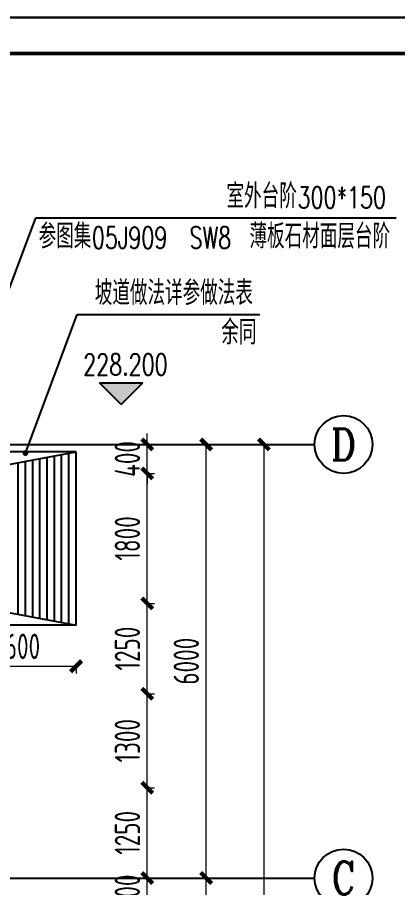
# Model space of a CAD drawing. Header units: millimetres. Extents: x 1742399 to 4898386, y 2481636 to 5226310.
# Drawn here: x 2097162 to 2102421, y 2604171 to 2616214 of the extents above; entities that cross this region are included whole.
import ezdxf
from ezdxf.enums import TextEntityAlignment as Align

# ---------------------------------------------------------------- set-up
doc = ezdxf.new("R2010")
doc.units = ezdxf.units.MM
doc.header["$LTSCALE"] = 1000
doc.linetypes.add('DOTE', pattern=[2.42, 2, -0.2, 0.02, -0.2])
for name, color, linetype in [('AXIS', 3, 'Continuous'), ('AXIS_TEXT', 7, 'Continuous'), ('DIM_ELEV', 3, 'Continuous'), ('DIM_LEAD', 3, 'Continuous'), ('DOTE', 1, 'DOTE'), ('PUB_DIM', 3, 'Continuous'), ('PUB_TITLE', 4, 'Continuous'), ('STAIR', 2, 'Continuous')]:
    doc.layers.add(name, color=color, linetype=linetype)
doc.styles.add('_TCH_AXIS', font='COMPLEX', dxfattribs={"bigfont": 'GBCBIG'})
doc.styles.add('_TCH_DIM', font='SIMPLEX', dxfattribs={"bigfont": 'GBCBIG'})
doc.styles.add('COMPLEX', font='COMPLEX')
doc.styles.add('TSSD_REIN_T3', font='tssdeng.shx', dxfattribs={"width": 0.7, "bigfont": 'hztxt.shx'})
doc.dimstyles.new('_TCH_ARCH&&100', dxfattribs={"dimtxt": 350, "dimasz": 150, "dimexe": 100, "dimexo": 200, "dimgap": 100, "dimtad": 1, "dimdec": 0, "dimzin": 0, "dimdsep": 46, "dimtxsty": 'TSSD_REIN_T3', "dimblk": 'ARCHTICK', "dimcen": 0.09, "dimclrt": 7, "dimazin": 2, "dimtfac": 1, "dimtdec": 0, "dimtix": 1, "dimtmove": 2, "dimatfit": 3, "dimfxl": 1, "dimfxlon": 1, "dimtolj": 1, "dimtzin": 0, "dimlwd": 18, "dimlwe": 18, "dimarcsym": 0})

# ---------------------------------------------------------------- blocks, each defined once
blk = doc.blocks.new('HAYJZ A3')
blk.add_lwpolyline([(4975, -403417), (46975, -403417), (46975, -433117), (4975, -433117), (4975, -403417)])
at = {"const_width": 50}
blk.add_lwpolyline([(7475, -403917), (46475, -403917), (46475, -432617), (7475, -432617), (7475, -403917)], dxfattribs=at)
at = {"layer": 'PUB_TITLE'}
blk.add_lwpolyline([(4975, -433117), (46975, -433117), (46975, -403417), (4975, -403417)], close=True, dxfattribs=at)
blk = doc.blocks.new('_AXISO')
blk.add_circle((0, 0), 0.5)
at = {"layer": 'AXIS_TEXT', "style": 'COMPLEX', "width": 1.041667}
blk.add_attdef('A', text='', height=0.56, dxfattribs=at).set_placement((-0.25, -0.28), (0.25, -0.28), align=Align.FIT)
blk = doc.blocks.new('_ArchTick')
at = {"color": 0, "linetype": 'ByBlock', "const_width": 0.4}
blk.add_lwpolyline([(-0.5, -0.5), (0.5, 0.5)], dxfattribs=at)
blk = doc.blocks.new('*D258')
at = {"layer": 'AXIS', "color": 0, "lineweight": 18, "transparency": 16777216}
for p, q in [((2100572, 2610304), (2100673, 2610304)), ((2100573, 2594904), (2100573, 2610304)), ((2100572, 2594904), (2100673, 2594904))]:
    blk.add_line(p, q, dxfattribs=at)
at = {"layer": 'Defpoints', "color": 0, "transparency": 16777216}
for p in [(2097273, 2610304), (2100573, 2610304), (2097273, 2594904)]:
    blk.add_point(p, dxfattribs=at)
at = {"layer": 'AXIS', "color": 0, "lineweight": 18, "transparency": 16777216, "xscale": 150, "yscale": 150, "zscale": 150}
for p, rotation in [((2100573, 2610304), 90), ((2100573, 2594904), 270)]:
    blk.add_blockref('_ArchTick', p, dxfattribs=dict(at, rotation=rotation))
at = {"layer": 'AXIS', "color": 7, "transparency": 16777216, "insert": (2100298, 2602604), "char_height": 350, "attachment_point": 5, "rotation": 90, "style": 'TSSD_REIN_T3'}
blk.add_mtext('\\A1;15400', dxfattribs=at)
blk = doc.blocks.new('*D259')
at = {"layer": 'AXIS', "color": 0, "lineweight": 18, "transparency": 16777216}
for p, q in [((2099772, 2610304), (2099873, 2610304)), ((2099773, 2604304), (2099773, 2610304)), ((2099772, 2604304), (2099873, 2604304))]:
    blk.add_line(p, q, dxfattribs=at)
at = {"layer": 'Defpoints', "color": 0, "transparency": 16777216}
for p in [(2097273, 2610304), (2099773, 2610304), (2097273, 2604304)]:
    blk.add_point(p, dxfattribs=at)
at = {"layer": 'AXIS', "color": 0, "lineweight": 18, "transparency": 16777216, "xscale": 150, "yscale": 150, "zscale": 150}
for p, rotation in [((2099773, 2610304), 90), ((2099773, 2604304), 270)]:
    blk.add_blockref('_ArchTick', p, dxfattribs=dict(at, rotation=rotation))
at = {"layer": 'AXIS', "color": 7, "transparency": 16777216, "insert": (2099498, 2607304), "char_height": 350, "attachment_point": 5, "rotation": 90, "style": 'TSSD_REIN_T3'}
blk.add_mtext('\\A1;6000', dxfattribs=at)
blk = doc.blocks.new('*D260')
at = {"layer": 'AXIS', "color": 0, "lineweight": 18, "transparency": 16777216}
for p, q in [((2099772, 2604304), (2099873, 2604304)), ((2099773, 2599604), (2099773, 2604304)), ((2099772, 2599604), (2099873, 2599604))]:
    blk.add_line(p, q, dxfattribs=at)
at = {"layer": 'Defpoints', "color": 0, "transparency": 16777216}
for p in [(2097273, 2604304), (2099773, 2604304), (2097273, 2599604)]:
    blk.add_point(p, dxfattribs=at)
at = {"layer": 'AXIS', "color": 0, "lineweight": 18, "transparency": 16777216, "xscale": 150, "yscale": 150, "zscale": 150}
for p, rotation in [((2099773, 2604304), 90), ((2099773, 2599604), 270)]:
    blk.add_blockref('_ArchTick', p, dxfattribs=dict(at, rotation=rotation))
at = {"layer": 'AXIS', "color": 7, "transparency": 16777216, "insert": (2099498, 2601954), "char_height": 350, "attachment_point": 5, "rotation": 90, "style": 'TSSD_REIN_T3'}
blk.add_mtext('\\A1;4700', dxfattribs=at)
blk = doc.blocks.new('*D272')
at = {"layer": 'Defpoints', "color": 0, "transparency": 16777216}
for p in [(2097273, 2610304), (2098958, 2610304), (2097273, 2609904)]:
    blk.add_point(p, dxfattribs=at)
at = {"layer": 'PUB_DIM', "color": 0, "lineweight": 18, "transparency": 16777216}
for p, q in [((2098958, 2610304), (2098958, 2610454)), ((2098957, 2610304), (2099058, 2610304)), ((2098958, 2609904), (2098958, 2610304)), ((2098957, 2609904), (2099058, 2609904)), ((2098958, 2609904), (2098958, 2609754))]:
    blk.add_line(p, q, dxfattribs=at)
at = {"layer": 'PUB_DIM', "color": 0, "lineweight": 18, "transparency": 16777216, "xscale": 150, "yscale": 150, "zscale": 150}
for p, rotation in [((2098958, 2610304), 270), ((2098958, 2609904), 90)]:
    blk.add_blockref('_ArchTick', p, dxfattribs=dict(at, rotation=rotation))
at = {"layer": 'PUB_DIM', "color": 7, "transparency": 16777216, "insert": (2098683, 2610104), "char_height": 350, "attachment_point": 5, "rotation": 90, "style": 'TSSD_REIN_T3'}
blk.add_mtext('\\A1;400', dxfattribs=at)
blk = doc.blocks.new('*D273')
at = {"layer": 'Defpoints', "color": 0, "transparency": 16777216}
for p in [(2097273, 2609904), (2098958, 2609904), (2097273, 2608104)]:
    blk.add_point(p, dxfattribs=at)
at = {"layer": 'PUB_DIM', "color": 0, "lineweight": 18, "transparency": 16777216}
for p, q in [((2098957, 2609904), (2099058, 2609904)), ((2098958, 2608104), (2098958, 2609904)), ((2098957, 2608104), (2099058, 2608104))]:
    blk.add_line(p, q, dxfattribs=at)
at = {"layer": 'PUB_DIM', "color": 0, "lineweight": 18, "transparency": 16777216, "xscale": 150, "yscale": 150, "zscale": 150}
for p, rotation in [((2098958, 2609904), 90), ((2098958, 2608104), 270)]:
    blk.add_blockref('_ArchTick', p, dxfattribs=dict(at, rotation=rotation))
at = {"layer": 'PUB_DIM', "color": 7, "transparency": 16777216, "insert": (2098683, 2609004), "char_height": 350, "attachment_point": 5, "rotation": 90, "style": 'TSSD_REIN_T3'}
blk.add_mtext('\\A1;1800', dxfattribs=at)
blk = doc.blocks.new('*D274')
at = {"layer": 'Defpoints', "color": 0, "transparency": 16777216}
for p in [(2097273, 2608104), (2098958, 2608104), (2097273, 2606854)]:
    blk.add_point(p, dxfattribs=at)
at = {"layer": 'PUB_DIM', "color": 0, "lineweight": 18, "transparency": 16777216}
for p, q in [((2098957, 2608104), (2099058, 2608104)), ((2098958, 2606854), (2098958, 2608104)), ((2098957, 2606854), (2099058, 2606854))]:
    blk.add_line(p, q, dxfattribs=at)
at = {"layer": 'PUB_DIM', "color": 0, "lineweight": 18, "transparency": 16777216, "xscale": 150, "yscale": 150, "zscale": 150}
for p, rotation in [((2098958, 2608104), 90), ((2098958, 2606854), 270)]:
    blk.add_blockref('_ArchTick', p, dxfattribs=dict(at, rotation=rotation))
at = {"layer": 'PUB_DIM', "color": 7, "transparency": 16777216, "insert": (2098683, 2607479), "char_height": 350, "attachment_point": 5, "rotation": 90, "style": 'TSSD_REIN_T3'}
blk.add_mtext('\\A1;1250', dxfattribs=at)
blk = doc.blocks.new('*D275')
at = {"layer": 'Defpoints', "color": 0, "transparency": 16777216}
for p in [(2097273, 2606854), (2098958, 2606854), (2097273, 2605554)]:
    blk.add_point(p, dxfattribs=at)
at = {"layer": 'PUB_DIM', "color": 0, "lineweight": 18, "transparency": 16777216}
for p, q in [((2098957, 2606854), (2099058, 2606854)), ((2098958, 2605554), (2098958, 2606854)), ((2098957, 2605554), (2099058, 2605554))]:
    blk.add_line(p, q, dxfattribs=at)
at = {"layer": 'PUB_DIM', "color": 0, "lineweight": 18, "transparency": 16777216, "xscale": 150, "yscale": 150, "zscale": 150}
for p, rotation in [((2098958, 2606854), 90), ((2098958, 2605554), 270)]:
    blk.add_blockref('_ArchTick', p, dxfattribs=dict(at, rotation=rotation))
at = {"layer": 'PUB_DIM', "color": 7, "transparency": 16777216, "insert": (2098683, 2606204), "char_height": 350, "attachment_point": 5, "rotation": 90, "style": 'TSSD_REIN_T3'}
blk.add_mtext('\\A1;1300', dxfattribs=at)
blk = doc.blocks.new('*D276')
at = {"layer": 'Defpoints', "color": 0, "transparency": 16777216}
for p in [(2097273, 2605554), (2098958, 2605554), (2097273, 2604304)]:
    blk.add_point(p, dxfattribs=at)
at = {"layer": 'PUB_DIM', "color": 0, "lineweight": 18, "transparency": 16777216}
for p, q in [((2098957, 2605554), (2099058, 2605554)), ((2098958, 2604304), (2098958, 2605554)), ((2098957, 2604304), (2099058, 2604304))]:
    blk.add_line(p, q, dxfattribs=at)
at = {"layer": 'PUB_DIM', "color": 0, "lineweight": 18, "transparency": 16777216, "xscale": 150, "yscale": 150, "zscale": 150}
for p, rotation in [((2098958, 2605554), 90), ((2098958, 2604304), 270)]:
    blk.add_blockref('_ArchTick', p, dxfattribs=dict(at, rotation=rotation))
at = {"layer": 'PUB_DIM', "color": 7, "transparency": 16777216, "insert": (2098683, 2604929), "char_height": 350, "attachment_point": 5, "rotation": 90, "style": 'TSSD_REIN_T3'}
blk.add_mtext('\\A1;1250', dxfattribs=at)
blk = doc.blocks.new('*D277')
at = {"layer": 'Defpoints', "color": 0, "transparency": 16777216}
for p in [(2097273, 2604304), (2098958, 2604304), (2097273, 2603904)]:
    blk.add_point(p, dxfattribs=at)
at = {"layer": 'PUB_DIM', "color": 0, "lineweight": 18, "transparency": 16777216}
for p, q in [((2098958, 2604304), (2098958, 2604454)), ((2098957, 2604304), (2099058, 2604304)), ((2098958, 2603904), (2098958, 2604304)), ((2098957, 2603904), (2099058, 2603904)), ((2098958, 2603904), (2098958, 2603754))]:
    blk.add_line(p, q, dxfattribs=at)
at = {"layer": 'PUB_DIM', "color": 0, "lineweight": 18, "transparency": 16777216, "xscale": 150, "yscale": 150, "zscale": 150}
for p, rotation in [((2098958, 2604304), 270), ((2098958, 2603904), 90)]:
    blk.add_blockref('_ArchTick', p, dxfattribs=dict(at, rotation=rotation))
at = {"layer": 'PUB_DIM', "color": 7, "transparency": 16777216, "insert": (2098683, 2604104), "char_height": 350, "attachment_point": 5, "rotation": 90, "style": 'TSSD_REIN_T3'}
blk.add_mtext('\\A1;400', dxfattribs=at)
blk = doc.blocks.new('*D433')
at = {"layer": 'Defpoints', "color": 0, "transparency": 16777216}
for p in [(2096373, 2607804), (2097973, 2607804), (2097973, 2607235)]:
    blk.add_point(p, dxfattribs=at)
at = {"layer": 'PUB_DIM', "color": 0, "lineweight": 18, "transparency": 16777216}
for p, q in [((2096373, 2607236), (2096373, 2607135)), ((2096373, 2607235), (2097973, 2607235)), ((2097973, 2607236), (2097973, 2607135))]:
    blk.add_line(p, q, dxfattribs=at)
at = {"layer": 'PUB_DIM', "color": 0, "lineweight": 18, "transparency": 16777216, "xscale": 150, "yscale": 150, "zscale": 150, "rotation": 180}
blk.add_blockref('_ArchTick', (2096373, 2607235), dxfattribs=at)
at = {"layer": 'PUB_DIM', "color": 0, "lineweight": 18, "transparency": 16777216, "xscale": 150, "yscale": 150, "zscale": 150}
blk.add_blockref('_ArchTick', (2097973, 2607235), dxfattribs=at)
at = {"layer": 'PUB_DIM', "color": 7, "transparency": 16777216, "insert": (2097173, 2607510), "char_height": 350, "attachment_point": 5, "style": 'TSSD_REIN_T3'}
blk.add_mtext('\\A1;1600', dxfattribs=at)

msp = doc.modelspace()

# ---------------------------------------------------------------- hatches: boundary and pattern name
at = {"layer": 'DIM_ELEV'}
msp.add_hatch(color=256, dxfattribs=at).paths.add_polyline_path([(2098596.8, 2610856), (2098296.8, 2611156), (2098896.8, 2611156)])

# ---------------------------------------------------------------- linework, layer by layer
at = {"layer": 'AXIS'}
for p, q in [((2097273, 2610303.7), (2101273, 2610303.7)), ((2097273, 2604303.7), (2101273, 2604303.7))]:
    msp.add_line(p, q, dxfattribs=at)
at = {"layer": 'DIM_ELEV'}
for p, q in [((2098596.8, 2610856), (2098296.8, 2611156)), ((2098296.8, 2611156), (2098896.8, 2611156)), ((2098596.8, 2610856), (2098896.8, 2611156))]:
    msp.add_line(p, q, dxfattribs=at)
at = {"layer": 'DIM_LEAD'}
for p, q in [((2096698.1, 2611525.4), (2097415.2, 2613442.4)), ((2097415.2, 2613442.4), (2102402.3, 2613442.4)), ((2097273, 2610184.9), (2097990.1, 2612102)), ((2097990.1, 2612102), (2100515.2, 2612102))]:
    msp.add_line(p, q, dxfattribs=at)
at = {"layer": 'DIM_LEAD', "const_width": 40}
msp.add_lwpolyline([(2097266, 2610166.2, 1), (2097280, 2610203.7, 1)], format="xyb", close=True, dxfattribs=at)
at = {"layer": 'DOTE'}
for p, q in [((2088473, 2610303.7), (2097273, 2610303.7)), ((2088473, 2604303.7), (2097273, 2604303.7))]:
    msp.add_line(p, q, dxfattribs=at)
at = {"layer": 'STAIR'}
for p, q in [((2097973, 2610203.7), (2096373, 2610203.7)), ((2096373, 2609903.7), (2097973, 2610203.7)), ((2097673, 2607859.9), (2097673, 2610147.4)), ((2097773, 2607841.2), (2097773, 2610166.2)), ((2097873, 2607822.4), (2097873, 2610184.9)), ((2097973, 2607803.7), (2097973, 2610203.7)), ((2097173, 2607953.7), (2097173, 2610053.7)), ((2097273, 2607934.9), (2097273, 2610072.4)), ((2097373, 2607916.2), (2097373, 2610091.2)), ((2097473, 2607897.4), (2097473, 2610109.9)), ((2097573, 2607878.7), (2097573, 2610128.7)), ((2096373, 2608103.7), (2097973, 2607803.7)), ((2097973, 2607803.7), (2096373, 2607803.7))]:
    msp.add_line(p, q, dxfattribs=at)

# ---------------------------------------------------------------- block references
msp.add_blockref('HAYJZ A3', (2070308.5, 3019631.2))
at = {"layer": 'AXIS'}
ref = msp.add_blockref('_AXISO', (2101673, 2610303.7), dxfattribs=dict(at, xscale=800, yscale=800, zscale=800))
ref.add_attrib('A', 'D', dxfattribs={"layer": 'AXIS_TEXT', "height": 435.3, "style": '_TCH_AXIS'}).set_placement((2101496.8, 2610086.1), (2101849.2, 2610086.1), align=Align.FIT)
ref = msp.add_blockref('_AXISO', (2101673, 2604303.7), dxfattribs=dict(at, xscale=800, yscale=800, zscale=800))
ref.add_attrib('A', 'C', dxfattribs={"layer": 'AXIS_TEXT', "height": 455.7, "style": '_TCH_AXIS'}).set_placement((2101510.2, 2604075.8), (2101835.7, 2604075.8), align=Align.FIT)

# ---------------------------------------------------------------- texts
at = {"layer": 'DIM_ELEV', "color": 7, "style": '_TCH_DIM', "width": 0.705882}
msp.add_text('228.200', height=297.5, dxfattribs=at).set_placement((2098070.8, 2611261))
at = {"layer": 'DIM_LEAD', "color": 7, "style": '_TCH_DIM'}
for s, p in [('室外台阶', (2100054.4, 2613573.5)), ('参图集', (2097455.1, 2613017.2)), ('薄板石材面层台阶', (2100372.3, 2613017.2)), ('坡道做法详参做法表', (2098232, 2612233)), ('余同', (2099982, 2611687.9))]:
    msp.add_text(s, height=337.59, dxfattribs=at).set_placement(p)
at = {"layer": 'DIM_LEAD', "color": 7, "style": '_TCH_DIM', "width": 0.705882}
for s, p in [('300*150', (2101037.3, 2613573.5)), ('05J909', (2098192.3, 2613017.2)), ('SW8', (2099542.3, 2613017.2))]:
    msp.add_text(s, height=297.5, dxfattribs=at).set_placement(p)

# ---------------------------------------------------------------- dimensions: what is measured, and where the dimension line sits
at = {"layer": 'AXIS'}
for p1, p2, distance, picture, middle in [((2097273, 2594903.7), (2097273, 2610303.7), -3300, '*D258', (2100298, 2602603.7)), ((2097273, 2604303.7), (2097273, 2610303.7), -2500, '*D259', (2099498, 2607303.7)), ((2097273, 2599603.7), (2097273, 2604303.7), -2500, '*D260', (2099498, 2601953.7))]:
    dim = msp.add_aligned_dim(p1=p1, p2=p2, distance=distance, dimstyle='_TCH_ARCH&&100', dxfattribs=at)
    dim.commit()
    dim.dimension.update_dxf_attribs({"geometry": picture, "text_midpoint": middle})
at = {"layer": 'PUB_DIM'}
for p1, p2, distance, picture, middle in [((2097273, 2609903.7), (2097273, 2610303.7), -1685.1, '*D272', (2098683, 2610103.7)), ((2097273, 2608103.7), (2097273, 2609903.7), -1685.1, '*D273', (2098683, 2609003.7)), ((2097273, 2606853.7), (2097273, 2608103.7), -1685.1, '*D274', (2098683, 2607478.7)), ((2096373, 2607803.7), (2097973, 2607803.7), -568.3, '*D433', (2097173, 2607510.4)), ((2097273, 2605553.7), (2097273, 2606853.7), -1685.1, '*D275', (2098683, 2606203.7)), ((2097273, 2604303.7), (2097273, 2605553.7), -1685.1, '*D276', (2098683, 2604928.7)), ((2097273, 2603903.7), (2097273, 2604303.7), -1685.1, '*D277', (2098683, 2604103.7))]:
    dim = msp.add_aligned_dim(p1=p1, p2=p2, distance=distance, dimstyle='_TCH_ARCH&&100', dxfattribs=at)
    dim.commit()
    dim.dimension.update_dxf_attribs({"geometry": picture, "text_midpoint": middle})

doc.saveas('drawing.dxf')
